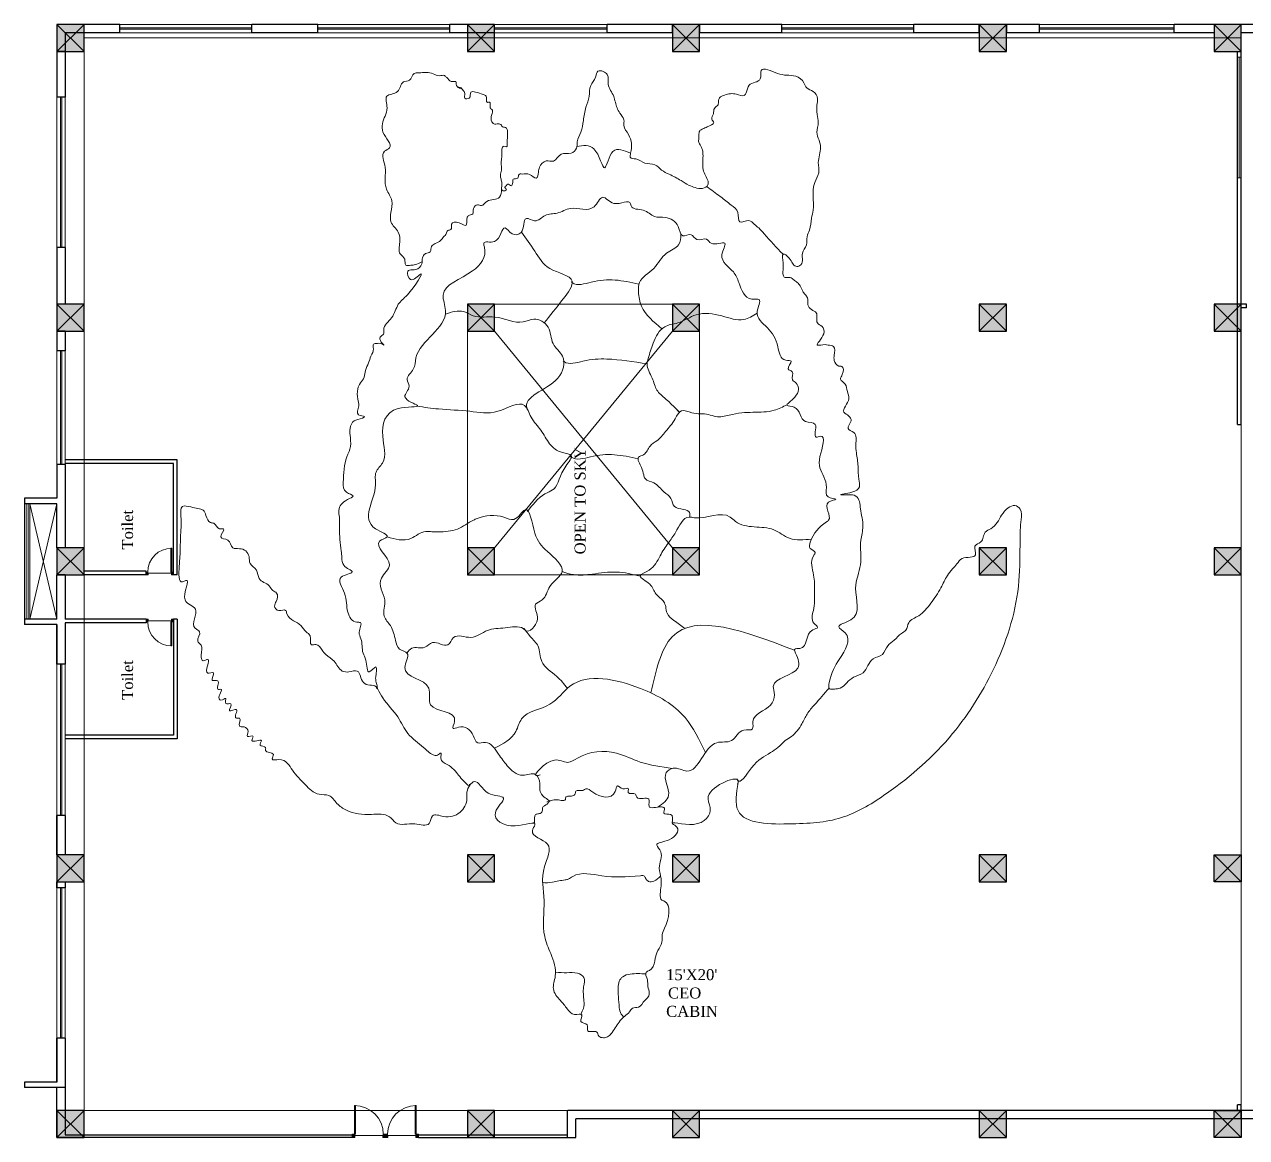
# Model space of a CAD drawing. Header units: inches. Extents: x 327481 to 195042051, y -335014 to 44773228.
# Drawn here: x 350454 to 351787, y -331889 to -330674 of the extents above; entities that cross this region are included whole.
import ezdxf

# ---------------------------------------------------------------- set-up
doc = ezdxf.new("R2010")
doc.units = ezdxf.units.IN
doc.header["$MEASUREMENT"] = 0
doc.linetypes.add('ACAD_ISO10W100', pattern=[18, 12, -3, 0, -3])
doc.layers.add('center', color=146, linetype='Continuous')
doc.layers.add('FURNITURE1', color=36, linetype='Continuous')
for name, color, linetype, lineweight in [('column 1', 146, 'Continuous', 30), ('DOOR', 47, 'Continuous', 9), ('ele1', 1, 'Continuous', 13), ('furniture', 251, 'Continuous', 13), ('GLASS', 140, 'Continuous', 5), ('ser.duct', 131, 'Continuous', 5), ('TEXT', 7, 'Continuous', 0), ('WALL', 12, 'Continuous', 30)]:
    doc.layers.add(name, color=color, linetype=linetype, lineweight=lineweight)
doc.styles.get("Standard").update_dxf_attribs({"font": 'times.ttf', "height": 12})

# ---------------------------------------------------------------- blocks, each defined once
blk = doc.blocks.new('RTU')
at = {"layer": 'DOOR'}
for points in [[(2799511, -182811), (2799511, -182874), (2799551, -182874), (2799551, -182886), (2799611, -182886), (2799611, -182811)], [(2798637, -183716, 0.009156), (2798637, -183748), (2799511, -183748), (2799511, -183716)], [(2799611, -183811), (2799611, -183736), (2799551, -183736), (2799551, -183748), (2799511, -183748), (2799511, -183811)]]:
    blk.add_hatch(color=256, dxfattribs=at).paths.add_polyline_path(points)
at = {"layer": 'DOOR', "ltscale": 300}
for p, q in [((2799511, -182811), (2799511, -182874)), ((2799611, -182811), (2799511, -182811)), ((2799551, -182874), (2799511, -182874)), ((2799551, -182874), (2799551, -182886)), ((2799611, -182886), (2799551, -182886)), ((2799551, -182886), (2799551, -183736)), ((2799611, -182811), (2799611, -182886)), ((2798637, -183748), (2798637, -183716)), ((2798637, -183716), (2799511, -183716)), ((2799511, -183748), (2798637, -183748)), ((2799511, -183716), (2799511, -183748)), ((2799511, -183811), (2799511, -183748)), ((2799551, -183748), (2799511, -183748)), ((2799611, -183811), (2799511, -183811)), ((2799611, -183736), (2799551, -183736)), ((2799551, -183748), (2799551, -183736)), ((2799611, -183811), (2799611, -183736))]:
    blk.add_line(p, q, dxfattribs=at)
blk.add_arc((2799511, -183748), 874, 90, 180, dxfattribs=at)
blk = doc.blocks.new('COLUMN1')
at = {"layer": 'column 1'}
h = blk.add_hatch(color=256, dxfattribs=at)
h.paths.add_polyline_path([(1, 1), (0, 1), (0.5, 0.5)])
h.paths.add_polyline_path([(1, 1), (0.5, 0.5), (1, 0)])
h.paths.add_polyline_path([(0.5, 0.5), (0, 0), (1, 0)])
h.paths.add_polyline_path([(0.5, 0.5), (0, 1), (0, 0)])
at = {"layer": 'column 1', "lineweight": 0, "ltscale": 0.3}
for p, q in [((0, 1), (1, 0)), ((0, 0), (1, 1))]:
    blk.add_line(p, q, dxfattribs=at)
at = {"layer": 'column 1', "ltscale": 0.3}
for p, q in [((1, 1), (0, 1)), ((0, 1), (0, 0)), ((1, 0), (1, 1)), ((0, 0), (1, 0))]:
    blk.add_line(p, q, dxfattribs=at)
blk = doc.blocks.new('tortoise')
at = {"layer": 'FURNITURE1', "lineweight": 0}
for points in [[(357295.5, -334382.6), (357326.2, -334382.6), (357340.6, -334323.5), (357332.8, -334266.5), (357307.6, -334220.6), (357242.2, -334148.5), (357166.8, -334101.5), (357075.5, -334076.1), (357031.4, -334074.9), (357008.5, -334073.8), (356997.2, -334074.9), (356993.3, -334080.6), (356995.9, -334087.8), (357003.8, -334095), (357011.8, -334099.7), (357018.6, -334106.9), (357022.5, -334112.9), (357033.1, -334117.7), (357037.7, -334124.1), (357047.1, -334123.4), (357051.2, -334138.1), (357057, -334143.8), (357062.5, -334148.7), (357069.8, -334154.2), (357083.1, -334161.3), (357099.9, -334172.3), (357107.6, -334178.5), (357113.6, -334185.5), (357121.3, -334196.4), (357129.4, -334199.4), (357132.9, -334204.3), (357140.1, -334212.1), (357146.3, -334219.3), (357155.8, -334225.1), (357160.5, -334235.1), (357175.8, -334246.2), (357180.7, -334256.5), (357186.8, -334264), (357192.7, -334271.2), (357193.6, -334277.5), (357193.4, -334282.7), (357186.4, -334283), (357160.3, -334271.6), (357132.2, -334265.7), (357125.6, -334272.6), (357118.2, -334259.5), (357083.6, -334254.3), (357057.9, -334249), (357031.1, -334248.6), (357016.3, -334246.3), (356997, -334249), (356989.1, -334250.1), (356983.1, -334253.9), (356981.5, -334263), (356981.5, -334270.5), (356978.9, -334258.4), (356972.9, -334250.1), (356964.5, -334250.9), (356950.2, -334251.6), (356935.8, -334253.5), (356926.5, -334254), (356913.6, -334256.4), (356909.1, -334262.6), (356901, -334259.3), (356895.7, -334261.6), (356891.4, -334267.1), (356876.9, -334261.6), (356868.8, -334263.3), (356860.9, -334265.7), (356855.4, -334270.7), (356850.2, -334268.8), (356841.6, -334269.3), (356841.1, -334272.6), (356835.1, -334277.6), (356829.2, -334277.6), (356819.8, -334278.3), (356818.2, -334284.3), (356817.7, -334287.6), (356818.4, -334295.8), (356805.9, -334289.1), (356798, -334290.8), (356793.9, -334296), (356783.1, -334297.2), (356779.5, -334302.3), (356774.4, -334306.4), (356766.7, -334306.9), (356763.1, -334309.5), (356759.5, -334311.9), (356753.7, -334314.8), (356749.9, -334317.9), (356747, -334321.8), (356744.6, -334325.6), (356744.6, -334327.3), (356744, -334332.1), (356736.2, -334333.5), (356728.7, -334333.3), (356719, -334333.3), (356723.3, -334326.7), (356732.3, -334319.4), (356731.6, -334315.1), (356726, -334312.4), (356718, -334312.4), (356709, -334308), (356700, -334307.1), (356692.7, -334304.6), (356679.8, -334302.4), (356671.1, -334300.7), (356640.7, -334298.9), (356630.5, -334294.6), (356619.1, -334295), (356602.5, -334292.6), (356594.7, -334294.2), (356586, -334296.6), (356575.4, -334295), (356566.7, -334296.2), (356562.4, -334296.6), (356556.5, -334296.6), (356549.4, -334295.8), (356541.5, -334300.5), (356537.6, -334307.6), (356532, -334310.7), (356525, -334319.4), (356523.8, -334329.6), (356521.8, -334339.5), (356518.7, -334357.2), (356527.7, -334358.3), (356534.8, -334370.5), (356543.1, -334373.7), (356545.8, -334375.6), (356544.6, -334384.3), (356545.4, -334397.3), (356548.6, -334402.8), (356552.1, -334404), (356556.1, -334404.4), (356560, -334408.3), (356565.9, -334409.5), (356571.8, -334411.1), (356575.4, -334409.1), (356580.1, -334416.2), (356582.4, -334420.9), (356584.4, -334424.4), (356589.5, -334425.2), (356597.4, -334425.2), (356602.5, -334422.5), (356608.4, -334420.9), (356615.1, -334420.9), (356625, -334420.9), (356631.7, -334418.9), (356643.5, -334415.4), (356647.4, -334421.3), (356646.3, -334429.4), (356644, -334436), (356638.8, -334444.7), (356631.9, -334457.7), (356627.3, -334466), (356621.6, -334473.2), (356619.7, -334484.2), (356615.2, -334494), (356613.3, -334500.2), (356608.9, -334499.7), (356598.3, -334498.9), (356588.5, -334502.1), (356578.7, -334507.1), (356572.4, -334507.1), (356565.2, -334511.5), (356553.3, -334516.4), (356546.9, -334518.2), (356533.6, -334524.1), (356523.2, -334525.2), (356519.7, -334529.7), (356519.3, -334535.4), (356525.8, -334538), (356535, -334543.3), (356547, -334545), (356558.7, -334548.5), (356573.1, -334551.3), (356585.9, -334554.1), (356596.4, -334557.9), (356603.5, -334558.8), (356608.8, -334564.7), (356610, -334575.6), (356617.5, -334584), (356617.4, -334591.7), (356624.2, -334599.3), (356629.7, -334600.3), (356636.1, -334602.8), (356632, -334609.9), (356631.6, -334618.2), (356632, -334621.5), (356636, -334622.9), (356637.3, -334627.8), (356640.8, -334628.4), (356644.6, -334629.9), (356642.6, -334633.8), (356644.5, -334635.5), (356646.2, -334636.9), (356648.7, -334635.2), (356649.8, -334637.1), (356649.2, -334640), (356645.1, -334640.4), (356640.5, -334640.3), (356636.3, -334641.4), (356631.9, -334641.6), (356626.1, -334640.5), (356620, -334641), (356617.8, -334640.8), (356611.8, -334640.3), (356607.5, -334640.2), (356604.6, -334640.2), (356601.3, -334638.1), (356602, -334635.1), (356595, -334634.5), (356592.9, -334634), (356589.6, -334634), (356585.4, -334633.9), (356582.9, -334634.3), (356580.8, -334636.2), (356580.5, -334638.6), (356577.6, -334641.5), (356576.8, -334645.3), (356577.3, -334648), (356574.6, -334651.1), (356566.8, -334651.3), (356561.8, -334650.6), (356559.5, -334652.8), (356553.1, -334653.6), (356553.5, -334656), (356546.7, -334657.4), (356544.9, -334660.6), (356542.2, -334668.9), (356542.4, -334674), (356548.7, -334675.7), (356548.9, -334680.6), (356543.8, -334680.6), (356539.5, -334683), (356537.7, -334684.7), (356536.7, -334688.4), (356538.4, -334685.5), (356534.9, -334689.8), (356530.8, -334690.3), (356530.7, -334695.5), (356526.3, -334700.2), (356525.3, -334701.5), (356524.3, -334702.7), (356524.4, -334708.2), (356522.2, -334715.1), (356521.1, -334730.8), (356522, -334735.9), (356529.2, -334741), (356531.2, -334747.6), (356541.7, -334754.1), (356546.7, -334765.7), (356559.4, -334765.4), (356568.4, -334767.6), (356585.9, -334769.9), (356603.1, -334762.8), (356606.8, -334768.2), (356624.3, -334767.4), (356636.1, -334767.6), (356648.3, -334765.9), (356660.7, -334760.3), (356673.6, -334761.2), (356683.8, -334761.2), (356695.1, -334753.3), (356706.1, -334751.6), (356718.8, -334751), (356724.7, -334746.2), (356730.9, -334745.1), (356731.2, -334739.5), (356730.9, -334736.9), (356728.1, -334729), (356727.5, -334727.6), (356733.7, -334730.2), (356737.7, -334742.8), (356746.7, -334739.7), (356741, -334729.1), (356763.3, -334743.2), (356773.8, -334753.2), (356788.4, -334760.5), (356801.6, -334769.1), (356806.2, -334769.3), (356809.5, -334772.8), (356814.9, -334771.8), (356818.2, -334768.8), (356816.5, -334772.7), (356816.5, -334776), (356817.2, -334780.3), (356822.2, -334780.3), (356830.2, -334783), (356837.6, -334785.7), (356846, -334788.8), (356853.3, -334790.5), (356859.6, -334794.5), (356866, -334797.3), (356877.3, -334797.3), (356884.5, -334796.4), (356894.5, -334796.7), (356896.3, -334790.1), (356899.6, -334797.2), (356901, -334801.5), (356909.2, -334805.8), (356916.6, -334805.8), (356928.8, -334805.3), (356940.1, -334809.2), (356968.1, -334813.2), (356978.9, -334809.7), (356982.9, -334802.6), (356986.9, -334808.6), (356998.6, -334818.1), (357006.1, -334817.4), (357018.1, -334817.4), (357042.9, -334815.4), (357050, -334814.7), (357058.5, -334812.7), (357065.8, -334803.4), (357071.4, -334815.4), (357088.9, -334811.9), (357109.8, -334808.2), (357120.7, -334798.5), (357121, -334794.6), (357131.6, -334795.9), (357138.6, -334794), (357154.3, -334791.6), (357162, -334788.5), (357174.8, -334784.8), (357169.5, -334777.8), (357180.2, -334777.8), (357183.2, -334777.8), (357193, -334776.3), (357191.3, -334777.5), (357189.2, -334784.4), (357186.5, -334791.3), (357173.9, -334797.9), (357174.8, -334807.1), (357173.9, -334814.3), (357163.2, -334823.3), (357155.9, -334832.1), (357151, -334836.4), (357144.9, -334843.1), (357145.2, -334847.9), (357135.5, -334849.5), (357131.2, -334853.7), (357124.2, -334859.5), (357119, -334867.4), (357111.4, -334874.7), (357107.7, -334876.1), (357108, -334883.4), (357103, -334888.2), (357098, -334886.3), (357088.8, -334885.9), (357085.9, -334890.1), (357081.1, -334894), (357073, -334904.9), (357063.7, -334908), (357056.5, -334914.8), (357049.1, -334916), (357042.9, -334919.5), (357040.4, -334926.6), (357039.4, -334933.7), (357031, -334939), (357027.6, -334946.8), (357018.9, -334943.7), (357018.6, -334948.3), (357012.7, -334954.6), (357011.8, -334958), (357004.2, -334963), (356998.5, -334966.2), (356996.5, -334971.7), (356994.9, -334979.5), (356994.3, -334988.5), (357007.5, -334990.1), (357023.2, -334990.5), (357039.9, -334991.1), (357059.7, -334992.1), (357076.6, -334988.5), (357075, -334985), (357096.3, -334985.8), (357106.3, -334974.6), (357127.3, -334974.8), (357131.2, -334969.9), (357141.2, -334972), (357145.8, -334968.2), (357156.7, -334968.2), (357162.6, -334966), (357161.2, -334961.2), (357176.1, -334961), (357175.7, -334954.8), (357184.1, -334956.2), (357184.5, -334950.1), (357194.2, -334949.5), (357193.7, -334946.7), (357204.3, -334948.7), (357205.8, -334946.7), (357203.7, -334941.5), (357209.2, -334941.3), (357209.6, -334935.7), (357217.3, -334937.3), (357215.9, -334929.7), (357225.1, -334930.4), (357225.4, -334926.5), (357233.9, -334926.6), (357234.8, -334921.5), (357239.7, -334917.1), (357245.2, -334917.7), (357244.8, -334911.7), (357249.8, -334912.8), (357249.9, -334902.6), (357254.8, -334904), (357257.4, -334897.9), (357260.6, -334898.1), (357264.8, -334889.5), (357269.8, -334890.7), (357270.5, -334883.4), (357282.1, -334868.6), (357297.8, -334854.8), (357308.4, -334839.6), (357309.8, -334828.9), (357318.3, -334820.1), (357325.8, -334809.8), (357330.3, -334782.4), (357333, -334762.9), (357339.5, -334755.8), (357340.6, -334735.2), (357340.1, -334719.5), (357331.9, -334715.7), (357332.5, -334703.8), (357328.1, -334685.9), (357312.9, -334678.3), (357305.9, -334678.3), (357294.5, -334670.2), (357307.1, -334655.2), (357312.6, -334638.4), (357328.1, -334647.3), (357342.8, -334625.7), (357341.8, -334604.2), (357347.9, -334606.9), (357362.7, -334590.5), (357387.2, -334593.7), (357424.5, -334594.2), (357463.4, -334593.5), (357482.2, -334586.9), (357506.9, -334581.9), (357520.8, -334584), (357533.4, -334576.4), (357542.5, -334568.8), (357548.6, -334560.8), (357548.9, -334552.9), (357556.2, -334553.9), (357559.9, -334547.3), (357566.6, -334546.6), (357567.8, -334536.6), (357572.2, -334534.4), (357574, -334529.4), (357573.1, -334524.9), (357569.8, -334521.2), (357569.6, -334521), (357563.2, -334516.6), (357557, -334512.4), (357550.3, -334506.2), (357545.9, -334500.9), (357541.7, -334497.6), (357540.8, -334491.2), (357533.3, -334484.3), (357530.5, -334481.2), (357525.4, -334479.5), (357518.1, -334480.8), (357510.8, -334481.5), (357502.6, -334482.8), (357500.6, -334479.3), (357490.5, -334473.4), (357486, -334472.7), (357476.7, -334468.7), (357467.5, -334465.2), (357461.7, -334465.2), (357454.6, -334462.7), (357424.8, -334463.4), (357423.9, -334465.6), (357417.2, -334467.4), (357400.3, -334466.5), (357388.9, -334468.5), (357379.6, -334466.9), (357371.1, -334466.9), (357364, -334471.2), (357358, -334457.6), (357344.4, -334449.2), (357340.5, -334453.9), (357341.2, -334431.3), (357322.7, -334413), (357310.7, -334415.1), (357295.5, -334382.6), (357297.3, -334383.3)], [(357322.3, -334470.2), (357309.6, -334458.3), (357284.7, -334460.8), (357279.9, -334453.5), (357283.1, -334438.3), (357252.1, -334405.7), (357249.8, -334389.7), (357238.4, -334376.1), (357237, -334366.8), (357229.4, -334366.3), (357211.1, -334347.1), (357199.7, -334342.9), (357190.6, -334344.1), (357170.7, -334317.4), (357154.4, -334319.7), (357150.3, -334320.8), (357149.3, -334315), (357128.9, -334300.9), (357126.4, -334295.8), (357121.7, -334299.7), (357107.8, -334300.4), (357087.3, -334299.1), (357069.2, -334300.1), (357047.8, -334300), (357044.5, -334298.3), (357040.2, -334303.7), (357033.2, -334303.7), (357011.2, -334286.1), (357009.4, -334283.8), (356989.7, -334283.8), (356986.5, -334276), (356983.9, -334284.3), (356973.5, -334286.1), (356952.2, -334293.2), (356940, -334293.2), (356917.7, -334292.7), (356918.6, -334297.2), (356904.9, -334298.3), (356901.8, -334308.9), (356886, -334321.4), (356884.2, -334329), (356875.1, -334320.5), (356859.7, -334319.3), (356856.2, -334323.1), (356847.3, -334323.5), (356844.3, -334327.8), (356835.8, -334324.7), (356834.8, -334330.3), (356820, -334339.2), (356799.3, -334350.6), (356781.6, -334361.6), (356768.7, -334359.6), (356768.2, -334367.4), (356750, -334381.7), (356738.5, -334387.6), (356719.7, -334400.1), (356707.2, -334397.1), (356707.2, -334411.8), (356702.8, -334417), (356703, -334427.5), (356697.9, -334433.8), (356698.9, -334442.9), (356689, -334447.8), (356679.1, -334461.9), (356677.9, -334473.8), (356671.1, -334486), (356666.3, -334499.2), (356664, -334499.7), (356663.7, -334517.9), (356657, -334530.2), (356667.3, -334539.6), (356669.1, -334565.2), (356674.3, -334580), (356676.8, -334592.9), (356682.6, -334604.5), (356680.1, -334613.5), (356695.5, -334619.3), (356696.8, -334629), (356690.4, -334636.7), (356705.2, -334648.3), (356707.1, -334659.9), (356711.6, -334659.2), (356737.4, -334672.1), (356763.8, -334704.3), (356780.6, -334701.7), (356832.2, -334733.9), (356844.7, -334736.9), (356855.8, -334743.5), (356863.2, -334741.4), (356874.7, -334745.9), (356884.2, -334732.4), (356887.5, -334753.3), (356917.5, -334770.2), (356947.1, -334770.6), (356957, -334777.5), (356970.6, -334778), (357018.7, -334778), (357027.4, -334765.4), (357032, -334773.4), (357058, -334762.8), (357072.6, -334771.6), (357084.4, -334771.9), (357096.1, -334767.9), (357114.2, -334768.5), (357124.4, -334761.8), (357140.5, -334756.2), (357150, -334751.7), (357154.6, -334743.5), (357170.1, -334746.1), (357192.5, -334720), (357210.9, -334717.9), (357229, -334691.8), (357236.5, -334693.4), (357235.2, -334687.5), (357244.2, -334671.5), (357252.2, -334666.6), (357251.9, -334658.2), (357264.5, -334643.8), (357277.2, -334634.4), (357287.6, -334617.4), (357286.7, -334603.7), (357296.7, -334598.8), (357310, -334595.6), (357316.5, -334588.8), (357316.7, -334591.3)], [(357192.6, -334283.3), (357210.7, -334299.1), (357220.8, -334307.2), (357231.5, -334313), (357245.2, -334324.3), (357249.8, -334331), (357257.4, -334339.2), (357262.9, -334347.1), (357279.5, -334367.8), (357292.8, -334383), (357291.7, -334383.4)], [(357029.9, -334302.4), (357029, -334326.5), (357019.8, -334343.5), (357016.6, -334365), (357010.6, -334385.4), (357005.9, -334391.1), (357006.6, -334430.3), (357005.9, -334435.8), (357022.6, -334450.7), (357034.2, -334458.6), (357048.2, -334467.6), (357063.8, -334479.6), (357070.1, -334489.3), (357079.2, -334478.9), (357089.8, -334472.1), (357098.4, -334463.5), (357103.6, -334461.5), (357110.9, -334459.9), (357118.8, -334452.5), (357127.3, -334440.4)], [(356883.3, -334329.1), (356889.3, -334343), (356891.6, -334366.4), (356892.2, -334378.6), (356894.6, -334392.1), (356896.3, -334406.7), (356894, -334414.9), (356892.2, -334433), (356889.9, -334444.1), (356898.7, -334451.1), (356912.7, -334461.6), (356922.6, -334471), (356928.5, -334478.6), (356937.9, -334485.6), (356940.6, -334491), (356952, -334487.8), (356959.9, -334485.5), (356964, -334483.9), (356968.6, -334474.4), (356978.5, -334463.4), (356985.6, -334455.9), (356994.3, -334452), (356997.5, -334442.1), (357001, -334435.4), (357005.9, -334435.5)], [(357151.2, -334320.9), (357136.5, -334454.4), (357197.8, -334477.7)], [(356645.3, -334416.8), (356656.2, -334401.9), (356665.5, -334389.9), (356673.6, -334382.9), (356683.9, -334380.5), (356682.4, -334370.7), (356686.4, -334364.9), (356690.5, -334360), (356696.9, -334354), (356719.1, -334333.5), (356719.5, -334333.1)], [(356783.4, -334361.6), (356790.5, -334376.4), (356786.4, -334400.2), (356785.2, -334428.1), (356794.1, -334448.4), (356798.3, -334462.6), (356816.2, -334475.1), (356832.8, -334480.5), (356838.8, -334481.7), (356854.3, -334476.3), (356867.4, -334471), (356877.5, -334460.9), (356891.5, -334446.5), (356888.2, -334449.6)], [(357262.7, -334418.1), (357224.6, -334440.4), (357192.9, -334489.1), (357190.5, -334566), (357210.1, -334587.7), (357226.2, -334618.7), (357239.7, -334624.9), (357258.2, -334648.2)], [(356697.4, -334444.8), (356708.8, -334447.4), (356718, -334460.5), (356734.6, -334474.6), (356749.9, -334490.1), (356760.2, -334491.2), (356775.7, -334487.9), (356800.5, -334465.7)], [(357280.1, -334454.5), (357273.2, -334489.2), (357263.6, -334515.3), (357268.8, -334557.6), (357273.6, -334568.5), (357271, -334582.9), (357288.1, -334602), (357287.1, -334598.5)], [(357339.9, -334454.5), (357330.4, -334456.2), (357329.1, -334463.4), (357323.5, -334462.9), (357322.2, -334466.1), (357321.4, -334479.6), (357313.6, -334479.8), (357311.7, -334492.9), (357308.3, -334494.5), (357306.6, -334502.3), (357302.2, -334502.3), (357302.5, -334508.1), (357299.2, -334514), (357305.5, -334516.7), (357306.1, -334541.1), (357302.5, -334548.5), (357304.1, -334552), (357305, -334559.4), (357308.5, -334560.5), (357310.4, -334564.1), (357310.4, -334568.2), (357312.4, -334570.9), (357314, -334570.9), (357315.1, -334575.6), (357314.6, -334578.3), (357314.6, -334583.3), (357316.4, -334588.7), (357319, -334590.8), (357323, -334596), (357325.6, -334596), (357329.2, -334598.4), (357329.9, -334602), (357331.8, -334604.4), (357339.8, -334605.5), (357339.6, -334605.9)], [(357397.7, -334467), (357403.1, -334474.4), (357403.4, -334480.2), (357400.4, -334483.2), (357397.9, -334484.5), (357397.2, -334489.1), (357397.3, -334531), (357398.1, -334562.9), (357401, -334567.7), (357401.8, -334571.2), (357404.1, -334585.1), (357404.4, -334595.7), (357404.1, -334596.4)], [(356751.8, -334490.7), (356747.3, -334516.7), (356749.6, -334542.7), (356750.1, -334563.4), (356749.2, -334564.5)], [(356838.7, -334481.7), (356833.5, -334525.7), (356835.7, -334551.7), (356836.3, -334572.4), (356835.4, -334573.5)], [(357070.3, -334489.3), (357065.9, -334515.2), (357068.1, -334541.2), (357068.7, -334562), (357065.4, -334574.5)], [(357504.3, -334483.3), (357504.6, -334500.3), (357507.4, -334508.4), (357512.3, -334512.1), (357519.7, -334513.3), (357526.3, -334513.3), (357538.1, -334512.3), (357544.5, -334511.6), (357551.5, -334507.5)], [(356609, -334499.7), (356607, -334519), (356624.7, -334527.9), (356604.2, -334539.7), (356601.5, -334558.3)], [(356942.3, -334491.6), (356937.9, -334517.5), (356940.1, -334543.5), (356940.6, -334564.3), (356939.7, -334565.4)], [(357502.6, -334581.6), (357503.1, -334569.2), (357503.6, -334557.8), (357508.4, -334550.7), (357518.3, -334551), (357533.9, -334550.7), (357542, -334551.2), (357548.4, -334553.6), (357549.9, -334553.5)], [(356694.9, -334618.8), (356715.8, -334604.3), (356734.6, -334588), (356748.5, -334563.6), (356767.8, -334573.2), (356794, -334594)], [(356784.5, -334701.9), (356781.8, -334681.8), (356786.3, -334671.6), (356787.7, -334647.6), (356793, -334616.8), (356790, -334605.4), (356798.6, -334589.8), (356816.7, -334584.3), (356830.5, -334574), (356854.4, -334579.3), (356887.9, -334612.5), (356890.1, -334611.4)], [(356884.9, -334732.5), (356888, -334709.3), (356890.5, -334675.1), (356890.5, -334644.6), (356884.2, -334615.4), (356896.9, -334608.3), (356911.1, -334597.7), (356925.9, -334588.1), (356935.5, -334574.1), (356938.7, -334564.5), (356950.3, -334570.5), (356975.1, -334583.3), (356987.1, -334601.6), (356999, -334611.8), (356998.7, -334611.6)], [(357154.3, -334743.7), (357149, -334738.5), (357148, -334724.4), (357142.8, -334715.9), (357145.3, -334699.2), (357137.4, -334693), (357137.2, -334674.1), (357129.6, -334655.9), (357126.8, -334636.5), (357127.5, -334616.8), (357136.1, -334609.3), (357146.9, -334600.7), (357163.4, -334596.7), (357179.7, -334580.4), (357192.7, -334568.7)], [(357027.5, -334765.5), (357029.3, -334739.5), (357021.5, -334723.1), (357022, -334716.6), (357022.1, -334709.4), (357019, -334688.7), (357009.2, -334671.2), (357007.6, -334667.3), (357006.1, -334638), (357008.4, -334627), (356997.9, -334614.9), (357023.3, -334604.2), (357043.6, -334590.5), (357065.5, -334574.5), (357081.5, -334587.8), (357096.4, -334596.4), (357101.1, -334603.4), (357117.5, -334601.5), (357129.5, -334614.4), (357127.3, -334615.9)], [(356648.2, -334640.5), (356656.8, -334642.8), (356659.5, -334649), (356661.5, -334656.5), (356666, -334662.6), (356665.2, -334666.7), (356669.3, -334671.2), (356675.2, -334672), (356677.2, -334676.9), (356680.5, -334678.4), (356687.5, -334679.2), (356684.9, -334686.9), (356686.4, -334695.2), (356692.2, -334695.7), (356693.4, -334699.3), (356696.7, -334700.9), (356700.2, -334703.8), (356704.1, -334707), (356707.5, -334712.9), (356710.6, -334716.8), (356716.4, -334718.5), (356718.4, -334723.5), (356721.2, -334726.1), (356728.4, -334727.1)], [(357193.1, -334775.9), (357203.3, -334770), (357224, -334753.8), (357242, -334742.7), (357257.5, -334725.6), (357265.4, -334715.2), (357265.8, -334710.3), (357263.4, -334706.8), (357269.1, -334706.8), (357275.9, -334699.8), (357287.5, -334687.4), (357294.9, -334681), (357298.8, -334675.4), (357297.5, -334675.6)]]:
    blk.add_spline(points, degree=3, dxfattribs=at)

msp = doc.modelspace()

# ---------------------------------------------------------------- hatches: boundary and pattern name
at = {"layer": 'GLASS'}
for points in [[(350557.604, -330677.996), (350557.604, -330679.496), (350701.604, -330679.496), (350701.604, -330677.996)], [(350773.604, -330677.996), (350773.604, -330679.496), (350917.604, -330679.496), (350917.604, -330677.996)], [(351089.498, -330679.534), (351089.498, -330678.034), (350966.498, -330678.034), (350966.498, -330679.534)], [(351424.032, -330679.534), (351424.032, -330678.034), (351280.032, -330678.034), (351280.032, -330679.534)], [(351707.858, -330679.534), (351707.858, -330678.034), (351560.858, -330678.034), (351560.858, -330679.534)], [(350492.84, -330917.457), (350494.34, -330917.457), (350494.34, -330753.457), (350492.84, -330753.457)], [(350492.84, -331154.348), (350494.34, -331154.348), (350494.34, -331030.348), (350492.84, -331030.348)], [(350492.84, -331372.174), (350492.84, -331537.174), (350494.34, -331537.174), (350494.34, -331372.174)], [(350492.84, -331616.428), (350492.84, -331780.428), (350494.34, -331780.428), (350494.34, -331616.428)]]:
    msp.add_hatch(color=256, dxfattribs=at).paths.add_polyline_path(points)

# ---------------------------------------------------------------- linework, layer by layer
at = {"layer": 'ele1', "ltscale": 0.3}
msp.add_lwpolyline([(350453.618, -331323.174), (350453.618, -331197.122), (350459.529, -331197.122), (350459.529, -331323.174)], close=True, dxfattribs=at)
msp.add_lwpolyline([(350453.618, -331834.201), (350459.529, -331834.201)], dxfattribs=at)
at = {"layer": 'furniture'}
for p, q in [((350701.604, -330674.215), (350557.604, -330674.215)), ((350917.604, -330674.215), (350773.604, -330674.215)), ((351089.498, -330674.254), (350966.498, -330674.254)), ((351424.032, -330674.254), (351280.032, -330674.254)), ((351707.858, -330674.254), (351560.858, -330674.254)), ((350701.604, -330683.276), (350557.604, -330683.276)), ((350917.604, -330683.276), (350773.604, -330683.276)), ((351089.498, -330683.314), (350966.498, -330683.314)), ((351424.032, -330683.314), (351280.032, -330683.314)), ((351707.858, -330683.314), (351560.858, -330683.314)), ((351780.902, -330709.759), (351776.902, -330709.759)), ((351778.902, -330709.759), (351778.902, -330841.427)), ((350489.06, -330917.457), (350489.06, -330753.457)), ((350498.12, -330917.457), (350498.12, -330753.457)), ((351780.902, -330841.427), (351776.902, -330841.427)), ((350962.498, -330979.457), (350966.498, -330979.457)), ((351186.032, -330979.457), (351190.032, -330979.457)), ((351751.358, -330979.457), (351751.358, -330983.456)), ((351160.489, -331245.348), (350966.498, -331009)), ((351160.489, -331009), (350966.498, -331245.348)), ((350489.06, -331154.348), (350489.06, -331030.348)), ((350498.12, -331154.348), (350498.12, -331030.348)), ((350962.498, -331245.348), (350966.498, -331245.348)), ((351751.358, -331249.348), (351751.358, -331245.348)), ((351499.315, -331274.892), (351495.315, -331274.892)), ((351524.858, -331274.892), (351524.858, -331270.892)), ((350489.06, -331537.174), (350489.06, -331372.174)), ((350498.12, -331537.174), (350498.12, -331372.174)), ((350620.234, -331449.676), (350620.234, -331407.676)), ((351495.315, -331580.174), (351499.315, -331580.174)), ((351495.315, -331580.174), (351495.315, -331584.182)), ((350489.06, -331780.428), (350489.06, -331616.428)), ((350498.12, -331780.428), (350498.12, -331616.428)), ((350962.498, -331859.194), (350966.498, -331859.194)), ((351776.894, -331859.195), (351780.891, -331859.195))]:
    msp.add_line(p, q, dxfattribs=at)
for points in [[(350518.604, -331859.194), (350518.604, -330688.987), (351780.902, -330688.987), (351780.902, -331859.194)], [(350936.954, -331274.892), (350936.954, -330979.457), (351190.032, -330979.457), (351190.032, -331274.892)]]:
    msp.add_lwpolyline(points, close=True, dxfattribs=at)
at = {"layer": 'GLASS', "ltscale": 0.3}
for p, q in [((350455.514, -331323.174), (350455.514, -331197.122)), ((350457.818, -331323.174), (350457.818, -331197.122))]:
    msp.add_line(p, q, dxfattribs=at)
at = {"layer": 'GLASS'}
for points in [[(350557.604, -330677.996), (350701.604, -330677.996)], [(350773.604, -330677.996), (350917.604, -330677.996)], [(350966.498, -330678.034), (351089.498, -330678.034)], [(351280.032, -330678.034), (351424.032, -330678.034)], [(351560.858, -330678.034), (351707.858, -330678.034), (351707.858, -330679.534), (351560.858, -330679.534)], [(350701.604, -330679.496), (350557.604, -330679.496)], [(350917.604, -330679.496), (350773.604, -330679.496)], [(351089.498, -330679.534), (350966.498, -330679.534)], [(351424.032, -330679.534), (351280.032, -330679.534)], [(350494.34, -331030.348), (350494.34, -331154.348), (350492.84, -331154.348), (350492.84, -331030.348)], [(350494.34, -331372.174), (350494.34, -331537.174), (350492.84, -331537.174), (350492.84, -331372.174)], [(350494.34, -331616.428), (350494.34, -331780.428), (350492.84, -331780.428), (350492.84, -331616.428)]]:
    msp.add_lwpolyline(points, dxfattribs=at)
msp.add_lwpolyline([(350492.84, -330753.457), (350494.34, -330753.457), (350494.34, -330917.457), (350492.84, -330917.457)], close=True, dxfattribs=at)
at = {"layer": 'ser.duct', "linetype": 'ACAD_ISO10W100', "ltscale": 400}
for p, q in [((350459.529, -331323.174), (350489.068, -331197.122)), ((350459.529, -331197.122), (350489.068, -331323.174))]:
    msp.add_line(p, q, dxfattribs=at)
at = {"layer": 'TEXT'}
msp.add_line((350518.606, -331004.997), (350518.606, -331008.997), dxfattribs=at)
at = {"layer": 'WALL'}
for p, q in [((350557.604, -330674.215), (350518.604, -330674.215)), ((350518.604, -330683.314), (350518.604, -330674.215)), ((350557.604, -330683.314), (350557.604, -330674.215)), ((350773.604, -330674.215), (350701.604, -330674.215)), ((350701.604, -330683.314), (350701.604, -330674.215)), ((350773.604, -330683.314), (350773.604, -330674.215)), ((350966.498, -330674.215), (350917.604, -330674.215)), ((350917.604, -330683.314), (350917.604, -330674.215)), ((350966.498, -330683.314), (350966.498, -330674.215)), ((351160.493, -330674.215), (351089.498, -330674.215)), ((351089.498, -330683.314), (351089.498, -330674.215)), ((351160.489, -330683.314), (351160.489, -330674.215)), ((351280.032, -330674.215), (351190.032, -330674.215)), ((351190.032, -330674.215), (351190.032, -330683.314)), ((351280.032, -330683.314), (351280.032, -330674.215)), ((351495.315, -330674.215), (351424.032, -330674.215)), ((351424.032, -330683.314), (351424.032, -330674.215)), ((351495.315, -330683.314), (351495.315, -330674.215)), ((351560.858, -330674.215), (351524.858, -330674.215)), ((351524.858, -330674.215), (351524.858, -330683.314)), ((351560.858, -330683.314), (351560.858, -330674.215)), ((351751.358, -330674.215), (351707.858, -330674.215)), ((351707.858, -330683.314), (351707.858, -330674.215)), ((351751.358, -330674.215), (351751.358, -330683.314)), ((351842.902, -330674.215), (351780.902, -330674.215)), ((351780.902, -330683.314), (351780.902, -330674.215)), ((350498.06, -330683.314), (350498.06, -330753.457)), ((350557.604, -330683.314), (350498.06, -330683.314)), ((350773.604, -330683.314), (350701.604, -330683.314)), ((350966.498, -330683.314), (350917.604, -330683.314)), ((351160.489, -330683.314), (351089.498, -330683.314)), ((351280.032, -330683.314), (351190.032, -330683.314)), ((351495.315, -330683.314), (351424.032, -330683.314)), ((351560.858, -330683.314), (351524.858, -330683.314)), ((351751.358, -330683.314), (351707.858, -330683.314)), ((351842.902, -330683.314), (351780.902, -330683.314)), ((350489.06, -330703.759), (350489.06, -330753.457)), ((350498.06, -330703.759), (350489.06, -330703.759)), ((351776.902, -331110.631), (351776.902, -330703.759)), ((351780.902, -331110.631), (351780.902, -330703.759)), ((350498.06, -330753.457), (350489.06, -330753.457)), ((350489.06, -330917.457), (350489.06, -330979.457)), ((350498.06, -330917.457), (350489.06, -330917.457)), ((350498.06, -330917.457), (350498.06, -330979.457)), ((350498.06, -330979.457), (350489.06, -330979.457)), ((351780.902, -330979.457), (351776.902, -330979.457)), ((351786.836, -330979.457), (351780.902, -330979.457)), ((351786.836, -330983.457), (351780.902, -330983.457)), ((351786.836, -330983.457), (351786.836, -330979.457)), ((350489.06, -331009), (350489.06, -331030.348)), ((350498.06, -331009), (350489.06, -331009)), ((350498.06, -331008.997), (350498.06, -331030.348)), ((350498.06, -331030.348), (350489.06, -331030.348)), ((351776.902, -331110.631), (351780.902, -331110.631)), ((350489.06, -331154.348), (350489.06, -331191.213)), ((350498.06, -331154.348), (350489.06, -331154.348)), ((350620.236, -331149.345), (350498.06, -331149.344)), ((350616.236, -331153.345), (350498.06, -331153.344)), ((350498.12, -331154.348), (350498.06, -331245.348)), ((350616.236, -331274.892), (350616.236, -331153.345)), ((350620.236, -331274.892), (350620.236, -331149.345)), ((350489.06, -331191.213), (350453.621, -331191.213)), ((350453.621, -331191.213), (350453.621, -331197.122)), ((350489.068, -331197.122), (350453.621, -331197.122)), ((350489.068, -331245.348), (350489.068, -331197.122)), ((350498.06, -331245.348), (350489.068, -331245.348)), ((350489.068, -331323.174), (350489.068, -331274.892)), ((350498.06, -331274.892), (350489.068, -331274.892)), ((350498.06, -331274.892), (350489.068, -331274.892)), ((350498.06, -331274.892), (350498.06, -331323.174)), ((350586.235, -331270.892), (350518.709, -331270.892)), ((350518.709, -331274.892), (350518.709, -331270.892)), ((350586.235, -331274.892), (350518.709, -331274.892)), ((350586.235, -331274.891), (350586.235, -331270.891)), ((350620.236, -331274.892), (350616.236, -331274.892)), ((351776.898, -331274.892), (351780.902, -331274.892)), ((350453.621, -331323.174), (350453.621, -331329.082)), ((350489.068, -331323.174), (350453.621, -331323.174)), ((350489.06, -331329.082), (350453.621, -331329.082)), ((350489.06, -331329.082), (350489.06, -331372.174)), ((350586.235, -331323.174), (350498.06, -331323.174)), ((350498.06, -331327.174), (350498.06, -331372.174)), ((350586.235, -331327.174), (350498.06, -331327.174)), ((350586.235, -331323.174), (350586.235, -331327.174)), ((350616.236, -331323.172), (350616.236, -331449.673)), ((350620.233, -331323.174), (350616.236, -331323.172)), ((350620.233, -331323.174), (350620.234, -331453.673)), ((350498.06, -331372.174), (350489.06, -331372.174)), ((350616.236, -331449.673), (350498.06, -331449.675)), ((350620.234, -331453.673), (350498.06, -331453.675)), ((350489.06, -331537.174), (350489.06, -331580.174)), ((350498.06, -331537.174), (350489.06, -331537.174)), ((350498.06, -331537.174), (350498.06, -331580.174)), ((350498.06, -331580.174), (350489.06, -331580.174)), ((350489.06, -331609.718), (350498.06, -331609.717)), ((350489.06, -331609.718), (350489.06, -331616.428)), ((350498.06, -331609.717), (350498.06, -331616.428)), ((350498.06, -331616.428), (350489.06, -331616.428)), ((350489.06, -331780.428), (350489.06, -331828.293)), ((350498.06, -331780.428), (350489.06, -331780.428)), ((350489.06, -331828.293), (350453.621, -331828.293)), ((350453.621, -331828.293), (350453.621, -331834.201)), ((350498.06, -331834.201), (350453.621, -331834.201)), ((350489.06, -331834.201), (350453.621, -331834.201)), ((350966.498, -331868.176), (350966.498, -331859.194)), ((351046.1, -331868.176), (351046.1, -331859.194)), ((351998, -331859.194), (351046.363, -331859.194)), ((351776.902, -331859.194), (351776.902, -331853.194)), ((351780.902, -331853.194), (351776.902, -331853.194)), ((351780.902, -331868.5), (351780.902, -331853.194)), ((351046.1, -331888.738), (351046.1, -331868.176)), ((351998, -331868.176), (351055.1, -331868.176)), ((351988.94, -331868.176), (351055.16, -331868.176)), ((350811.331, -331888.738), (350811.331, -331885.138)), ((350883.331, -331888.738), (350883.331, -331885.138))]:
    msp.add_line(p, q, dxfattribs=at)
for points in [[(350489.06, -331372.174), (350489.06, -331329.082)], [(350489.06, -331580.174), (350489.06, -331537.174)], [(350489.06, -331616.428), (350489.06, -331609.718)], [(350489.06, -331828.293), (350489.06, -331780.428)], [(350498.06, -331780.428), (350498.06, -331885.738), (350811.331, -331885.738)], [(350811.331, -331888.738), (350489.06, -331888.738), (350489.06, -331834.201)], [(350883.331, -331888.738), (351055.1, -331888.738), (351055.1, -331868.176)], [(350883.331, -331885.738), (351046.1, -331885.738)]]:
    msp.add_lwpolyline(points, dxfattribs=at)

# ---------------------------------------------------------------- block references
at = {"layer": 'center', "yscale": 29.5434782608645, "zscale": 39.3913043478359}
for p, xscale, rotation in [((350518.604, -330703.759), 29.5434782608645, 90), ((350966.498, -330703.759), 29.5434782608645, 90), ((351190.032, -330703.759), 29.5434782608645, 90), ((351524.858, -330703.759), 29.5434782608645, 90), ((351780.902, -330703.759), 29.5434782608645, 90), ((350518.604, -331009), 29.5434782608645, 90), ((350966.498, -331009), 29.5434782608645, 90), ((351190.032, -331009), 29.5434782608645, 90), ((351524.858, -331009), 29.5434782608645, 90), ((351780.902, -331009), 29.5434782608645, 90), ((350518.611, -331274.892), 29.5434782608645, 90), ((350966.498, -331274.892), 29.5434782608645, 90), ((351190.032, -331274.892), 29.5434782608645, 90), ((351524.858, -331274.892), 29.5434782608645, 90), ((351780.902, -331274.892), 29.5434782608645, 90), ((350518.604, -331609.718), 29.5434782608645, 90), ((350966.498, -331609.718), 29.5434782608645, 90), ((351190.032, -331609.718), 29.5434782608645, 90), ((351524.858, -331609.718), 29.5434782608645, 90), ((351751.358, -331609.718), -29.5434782608645, 270), ((350518.604, -331888.738), 29.5434782608645, 90), ((350966.498, -331888.738), 29.5434782608645, 90), ((351190.032, -331888.738), 29.5434782608645, 90), ((351524.858, -331888.738), 29.5434782608645, 90), ((351751.358, -331888.738), -29.5434782608645, 270)]:
    msp.add_blockref('COLUMN1', p, dxfattribs=dict(at, xscale=xscale, rotation=rotation))
at = {"layer": 'DOOR'}
for p, xscale, yscale, zscale, rotation in [((345101.898, -247286.572), -0.03000000002793968, 0.0300000000061118, 0.02999999997065208, 90), ((345101.898, -415311.493), 0.02999999997700797, 0.02999999997700797, 0.02999999997700797, 90), ((357428.537, -231102.753), 0.03599999996367842, 0.03599999996367842, 0.03599999996367842, 270), ((344266.124, -231102.753), -0.03599999996367842, 0.03599999996367842, 0.03599999995395007, 90)]:
    msp.add_blockref('RTU', p, dxfattribs=dict(at, xscale=xscale, yscale=yscale, zscale=zscale, rotation=rotation))
at = {"layer": 'FURNITURE1', "lineweight": 0, "rotation": 270}
msp.add_blockref('tortoise', (685614.652, 25794.193), dxfattribs=at)

# ---------------------------------------------------------------- texts
at = {"layer": 'TEXT', "linetype": 'ByBlock', "lineweight": 30, "insert": (351053.725, -331194.027), "char_height": 12, "attachment_point": 2, "rotation": 90}
msp.add_mtext_dynamic_manual_height_columns('OPEN TO SKY', width=156.15288, gutter_width=60, heights=[0], dxfattribs=at)
at = {"layer": 'TEXT', "linetype": 'ByBlock', "lineweight": 30, "char_height": 12, "width": 64.18895, "attachment_point": 2, "rotation": 90}
for insert in [(350560.097, -331225.5), (350560.097, -331389.543)]:
    msp.add_mtext('Toilet', dxfattribs=dict(at, insert=insert))
at = {"layer": 'TEXT', "color": 0, "insert": (351153.634, -331705.004), "char_height": 12, "width": 37.42754, "attachment_point": 1}
msp.add_mtext("15'X20'\\P{\\W0.374023; }CEO \\PCABIN", dxfattribs=at)

doc.saveas('drawing.dxf')
